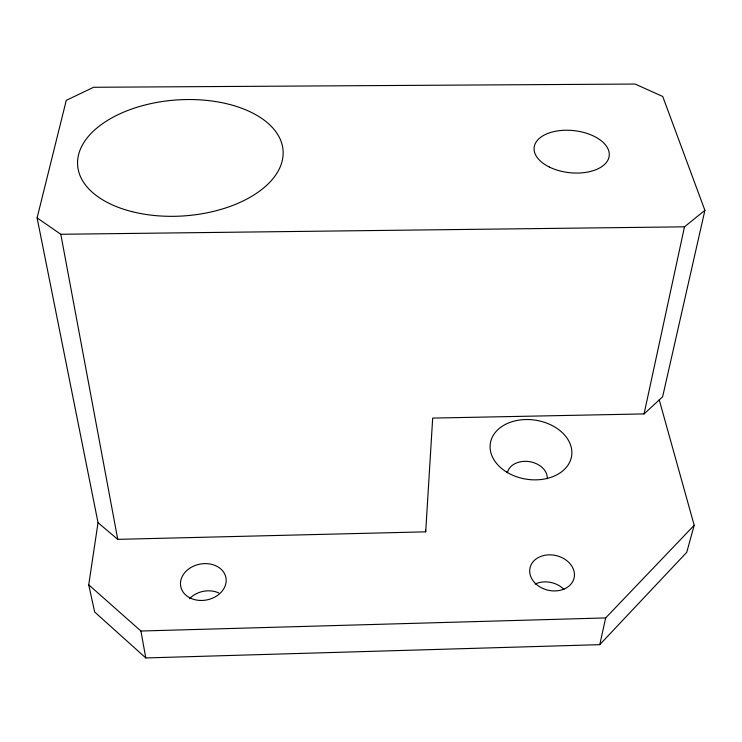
<?xml version="1.0" encoding="UTF-8"?>
<svg xmlns="http://www.w3.org/2000/svg" width="742" height="742" viewBox="0 0 742 742"><rect width="100%" height="100%" fill="white"/><g stroke="black" fill="none" stroke-linecap="round" stroke-linejoin="round"><path stroke-width="1.11" d="M98.037 522.693L117.755 539.351L425.704 531.838L432.679 418.089L644.065 413.925L662.625 396.794L704.9 210.357L662.736 96.479L635.087 84.05L93.585 87.278L66.279 100.346L37.1 217.879L98.037 522.693L88.725 584.807L94.661 612.002L145.794 657.95L599.768 644.659L686.749 552.317L694.187 525.28L659.202 399.743M644.065 413.925L684.486 226.829L704.9 210.357M599.768 644.659L605.676 617.928L694.187 525.28M88.725 584.807L140.915 631.025L605.676 617.928M37.1 217.879L60.798 234.277L684.486 226.829M60.798 234.277L117.755 539.351M140.915 631.025L145.794 657.95M425.509 529.528L425.704 531.838M507.407 472.765A20.145 14.923 9.1 0 1 529.315 461.626A20.145 14.923 9.1 0 1 547.206 478.748M189.47 598.72A22.51 18.133 -12.1 0 1 218.76 592.932M535.158 584.047A22.112 17.706 13.7 0 1 563.966 589.417M131.705 211.563A102.99 58.089 -4.1 0 0 283.11 151.192A102.99 58.089 -4.1 0 0 126.223 111.096A102.99 58.089 -4.1 0 0 131.705 211.563M549.33 167.033A37.768 21.138 6.3 0 0 609.043 156.887A37.768 21.138 6.3 0 0 556.658 131.056A37.768 21.138 6.3 0 0 549.33 167.033M506.656 472.079A41.135 29.866 8.8 0 0 571.618 455.996A41.135 29.866 8.8 0 0 514.642 420.983A41.135 29.866 8.8 0 0 506.656 472.079M191.028 598.395A23.021 18.225 -11.2 0 0 226.162 581.209A23.021 18.225 -11.2 0 0 192.79 566.508A23.021 18.225 -11.2 0 0 191.028 598.395M534.555 582.581A22.603 17.78 13 0 0 572.898 581.227A22.603 17.78 13 0 0 548.728 554.849A22.603 17.78 13 0 0 534.555 582.581"/></g></svg>
